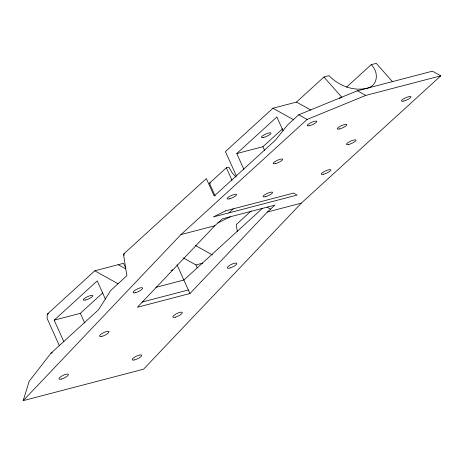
<?xml version="1.0" encoding="UTF-8"?>
<svg xmlns="http://www.w3.org/2000/svg" width="464" height="464" viewBox="0 0 464 464"><rect width="100%" height="100%" fill="white"/><g stroke="black" fill="none" stroke-linecap="round" stroke-linejoin="round"><path stroke-width="0.7" d="M125.715 267.502A26.402 20.868 47.6 0 1 123.441 263.32L94.789 270.808L47.282 314.157L47.108 318.42L59.427 345.837M23.2 400.647L29.151 381.298L51.017 353.145L98.519 309.79L110.751 290.429L126.869 275.72L123.482 254.208L206.358 178.576L214.2 196.028L275.535 140.058L287.587 124.955L298.723 114.794L357.373 90.782L432.425 71.172L440.8 75.829L301.281 203.151L143.55 369.205L23.2 400.647L180.914 234.604L307.093 119.457L365.771 95.422L440.8 75.829M214.797 225.753L137.396 307.238L189.996 293.497L267.392 212.007L274.961 205.1L222.366 218.84L214.797 225.753L180.914 234.604M346.544 87.162L371.177 64.682C379.076 72.111 378.276 86.188 366.241 88.479C352.733 91.205 338.413 85.498 329.046 75.69L323.947 77.024L296.484 102.086L272.931 108.24L225.429 151.595L236.414 176.047M63.875 341.765L54.172 320.172L97.225 280.888L105.456 299.205M243.855 169.302L236.768 153.543L276.851 116.963L283.052 130.755M215.076 195.785L209.432 183.228L226.357 167.788L228.845 167.139L232.284 173.008L235.996 177.086M54.172 320.172L80.342 313.333L102.666 292.964M236.768 153.543L262.937 146.705L282.709 128.661M228.903 212.883L233.351 208.817M251.186 210.952L236.211 224.617L237.301 231.553M262.543 208.232L183.872 280.024L155.823 287.355M217.912 222.906L230.219 216.792M371.177 64.682L376.281 63.353L392.416 81.647M339.364 98.153L341.98 97.475L323.947 77.024M209.432 183.228L210.673 182.903M267.392 212.007L301.281 203.151M124.793 253.866L123.482 254.208L124.172 255.293M170.984 270.361L172.904 269.857M183.367 257.932L195.924 264.921L202.814 263.123M47.282 314.157L48.679 313.792M142.059 302.07L188.343 289.977L189.996 293.497M51.017 353.145L52.409 352.779M357.373 90.782L365.771 95.422M296.484 102.086L310.926 110.125M298.723 114.794L307.093 119.457M272.931 108.24L293.66 119.776M195.477 245.526L212.437 254.962M118.21 264.689L125.744 268.882M94.789 270.808L118.03 283.736M267.113 207.153L270.512 209.165M262.937 146.705L264.706 150.643M226.357 167.788L232 180.339M195.924 264.921L197.235 267.832M177.039 264.822L188.343 289.977M80.342 313.333L84.75 323.147M225.632 210.836L213.33 216.949L297.064 195.071L293.666 193.059L225.632 210.836M323.565 174.22A5.249 1.235 -24.2 0 0 330.861 170.033A5.249 1.235 -24.2 0 0 323.721 171.825A5.249 1.235 -24.2 0 0 323.565 174.22M309.105 125.779A5.249 1.235 -24.2 0 0 316.79 121.649A5.249 1.235 -24.2 0 0 310.143 123.03A5.249 1.235 -24.2 0 0 309.105 125.779M403.837 101.042A5.249 1.235 -24.2 0 0 411.029 96.843A5.249 1.235 -24.2 0 0 403.779 98.733A5.249 1.235 -24.2 0 0 403.837 101.042M339.665 128.928A5.249 1.235 -24.2 0 0 346.857 124.729A5.249 1.235 -24.2 0 0 339.602 126.62A5.249 1.235 -24.2 0 0 339.665 128.928M265.443 196.661A5.249 1.235 -24.2 0 0 272.629 192.461A5.249 1.235 -24.2 0 0 265.379 194.358A5.249 1.235 -24.2 0 0 265.443 196.661M229.477 198.807A5.249 1.235 -24.2 0 0 236.663 194.613A5.249 1.235 -24.2 0 0 229.413 196.504A5.249 1.235 -24.2 0 0 229.477 198.807M230.086 267.977A5.249 1.433 -25.9 0 0 236.808 263.424A5.249 1.433 -25.9 0 0 229.303 265.599A5.249 1.433 -25.9 0 0 230.086 267.977M175.276 317.173A5.249 1.433 -25.9 0 0 182.311 312.637A5.249 1.433 -25.9 0 0 175.056 314.534A5.249 1.433 -25.9 0 0 175.276 317.173M102.01 336.319A5.249 1.433 -25.9 0 0 109.046 331.783A5.249 1.433 -25.9 0 0 101.79 333.68A5.249 1.433 -25.9 0 0 102.01 336.319M135.111 292.79A5.249 1.433 -25.9 0 0 142.61 288.335A5.249 1.433 -25.9 0 0 135.877 289.722A5.249 1.433 -25.9 0 0 135.111 292.79M134.705 359.89A5.249 1.433 -25.9 0 0 141.735 355.354A5.249 1.433 -25.9 0 0 134.479 357.251A5.249 1.433 -25.9 0 0 134.705 359.89M61.434 379.036A5.249 1.433 -25.9 0 0 68.469 374.5A5.249 1.433 -25.9 0 0 61.213 376.397A5.249 1.433 -25.9 0 0 61.434 379.036M263.807 137.39A5.249 1.235 -24.2 0 0 270.999 133.191A5.249 1.235 -24.2 0 0 263.743 135.088A5.249 1.235 -24.2 0 0 263.807 137.39M85.666 299.959A5.249 1.235 -24.2 0 0 92.852 295.759A5.249 1.235 -24.2 0 0 85.602 297.65A5.249 1.235 -24.2 0 0 85.666 299.959M348.835 144.414A5.249 1.235 -24.2 0 0 356.027 140.215A5.249 1.235 -24.2 0 0 348.771 142.112A5.249 1.235 -24.2 0 0 348.835 144.414M275.57 163.56A5.249 1.235 -24.2 0 0 282.756 159.361A5.249 1.235 -24.2 0 0 275.506 161.257A5.249 1.235 -24.2 0 0 275.57 163.56"/></g></svg>
